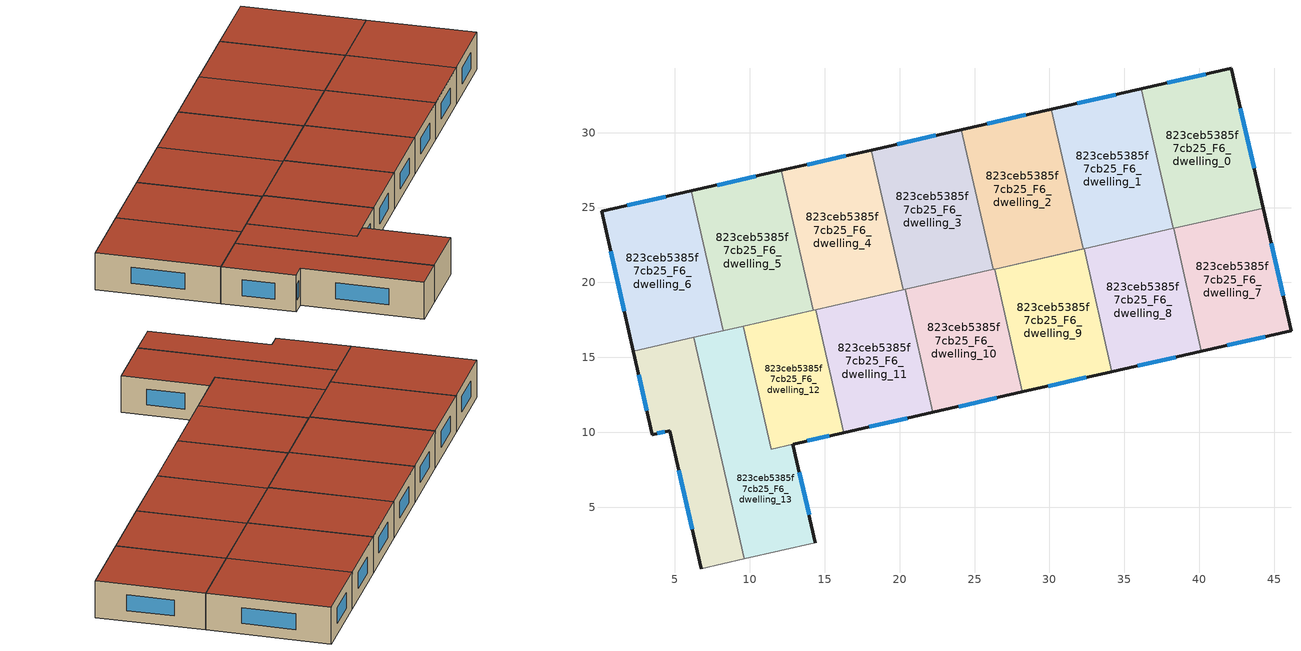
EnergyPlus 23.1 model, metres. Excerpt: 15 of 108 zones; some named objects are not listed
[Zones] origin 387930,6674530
823ceb5385f7cb25_F6_dwelling_0
 floor to 823ceb5385f7cb25_F5_dwelling_0 (EU_floor_Construction): 42.14,34.29 44.26,24.96 38.25,23.6 36.13,32.93 z18
 wall outside (EU_wall_Construction): 44.26,24.96 42.14,34.29 36.13,32.93 z18:21
 wall to 823ceb5385f7cb25_F6_dwelling_1 (EU_wall_Construction): 36.13,32.93 38.25,23.6 z18:21
 wall to 823ceb5385f7cb25_F6_dwelling_7 (EU_wall_Construction): 38.28,23.61 44.26,24.96 z18:21
 wall to 823ceb5385f7cb25_F6_dwelling_8 (EU_wall_Construction): 38.25,23.6 38.28,23.61 z18:21
 window (EU_Window_Construction): 43.65,27.63 42.75,31.63 / 40.42,33.9 37.85,33.32 z18.86:20.14
 roof outside (EU_roof_Construction): 44.26,24.96 42.14,34.29 36.13,32.93 38.25,23.6 z21
823ceb5385f7cb25_F6_dwelling_1
 floor to 823ceb5385f7cb25_F5_dwelling_1 (EU_floor_Construction): 36.13,32.93 38.25,23.6 32.25,22.24 30.13,31.57 z18
 wall outside (EU_wall_Construction): 36.13,32.93 30.13,31.57 z18:21
 wall to 823ceb5385f7cb25_F6_dwelling_2 (EU_wall_Construction): 30.13,31.57 32.25,22.24 26.33,20.89 z18:21
 wall to 823ceb5385f7cb25_F6_dwelling_9 (EU_wall_Construction): 26.33,20.89 32.31,22.25 z18:21
 wall to 823ceb5385f7cb25_F6_dwelling_8 (EU_wall_Construction): 32.31,22.25 38.25,23.6 z18:21
 window (EU_Window_Construction): 34.42,32.54 31.84,31.95 z18.86:20.14
 roof outside (EU_roof_Construction): 38.25,23.6 36.13,32.93 30.13,31.57 32.25,22.24 z21
823ceb5385f7cb25_F6_dwelling_10
 floor to 823ceb5385f7cb25_F5_dwelling_10 (EU_floor_Construction): 26.33,20.89 28.2,12.69 22.23,11.33 20.36,19.54 z18
 wall outside (EU_wall_Construction): 22.23,11.33 28.2,12.69 z18:21
 wall to 823ceb5385f7cb25_F6_dwelling_9 (EU_wall_Construction): 28.2,12.69 26.33,20.89 z18:21
 wall to 823ceb5385f7cb25_F6_dwelling_11 (EU_wall_Construction): 20.36,19.54 22.23,11.33 z18:21
 wall to 823ceb5385f7cb25_F6_dwelling_3 (EU_wall_Construction): 26.24,20.87 20.36,19.54 z18:21
 wall to 823ceb5385f7cb25_F6_dwelling_2 (EU_wall_Construction): 26.33,20.9 26.24,20.87 z18:21
 window (EU_Window_Construction): 23.93,11.72 26.49,12.3 z18.86:20.14
 roof outside (EU_roof_Construction): 28.2,12.69 26.33,20.89 20.36,19.54 22.23,11.33 z21
823ceb5385f7cb25_F6_dwelling_11
 floor to 823ceb5385f7cb25_F5_dwelling_11 (EU_floor_Construction): 20.36,19.54 22.23,11.33 16.26,9.97 14.39,18.18 z18
 wall outside (EU_wall_Construction): 16.26,9.97 22.23,11.33 z18:21
 wall to 823ceb5385f7cb25_F6_dwelling_12 (EU_wall_Construction): 14.39,18.18 16.26,9.97 z18:21
 wall to 823ceb5385f7cb25_F6_dwelling_4 (EU_wall_Construction): 20.24,19.51 14.39,18.18 z18:21
 wall to 823ceb5385f7cb25_F6_dwelling_3 (EU_wall_Construction): 20.36,19.54 20.24,19.51 z18:21
 window (EU_Window_Construction): 17.96,10.36 20.52,10.94 z18.86:20.14
 roof outside (EU_roof_Construction): 22.23,11.33 20.36,19.54 14.39,18.18 16.26,9.97 z21
823ceb5385f7cb25_F6_dwelling_12
 floor to 823ceb5385f7cb25_F5_dwelling_12 (EU_floor_Construction): 14.39,18.18 16.26,9.97 11.44,8.88 9.58,17.09 z18
 wall outside (EU_wall_Construction): 12.89,9.21 16.26,9.97 z18:21
 wall to 823ceb5385f7cb25_F6_dwelling_13 (EU_wall_Construction): 9.58,17.09 11.44,8.88 12.88,9.21 z18:21
 wall to 823ceb5385f7cb25_F6_dwelling_5 (EU_wall_Construction): 14.23,18.15 9.58,17.09 z18:21
 wall to 823ceb5385f7cb25_F6_dwelling_4 (EU_wall_Construction): 14.39,18.18 14.23,18.15 z18:21
 window (EU_Window_Construction): 13.85,9.42 15.29,9.75 z18.86:20.14
 roof outside (EU_roof_Construction): 16.26,9.97 14.39,18.18 9.58,17.09 11.44,8.88 z21
823ceb5385f7cb25_F6_dwelling_13
 floor to 823ceb5385f7cb25_F5_dwelling_13 (EU_floor_Construction): 9.58,17.09 11.44,8.88 12.88,9.21 14.38,2.62 9.62,1.54 6.26,16.34 z18
 wall outside (EU_wall_Construction): 14.38,2.62 12.88,9.21 z18:21
 wall adiabatic (EU_wall_Construction): 9.62,1.54 14.38,2.62 z18:21
 wall to 823ceb5385f7cb25_F6_dwelling_14 (EU_wall_Construction): 6.26,16.34 9.62,1.54 z18:21
 wall to 823ceb5385f7cb25_F6_dwelling_6 (EU_wall_Construction): 8.23,16.78 6.26,16.34 z18:21
 wall to 823ceb5385f7cb25_F6_dwelling_5 (EU_wall_Construction): 9.58,17.09 8.23,16.78 z18:21
 window (EU_Window_Construction): 13.95,4.5 13.31,7.33 z18.86:20.14
 roof outside (EU_roof_Construction): 14.38,2.62 12.88,9.21 11.44,8.88 9.58,17.09 6.26,16.34 9.62,1.54 z21
823ceb5385f7cb25_F6_dwelling_14
 floor to 823ceb5385f7cb25_F5_dwelling_14 (EU_floor_Construction): 6.26,16.34 9.62,1.54 6.75,0.89 4.66,10.11 3.48,9.84 2.22,15.42 z18
 wall outside (EU_wall_Construction): 2.22,15.42 3.48,9.84 4.66,10.11 6.75,0.89 z18:21
 wall adiabatic (EU_wall_Construction): 6.75,0.89 9.62,1.54 z18:21
 wall to 823ceb5385f7cb25_F6_dwelling_6 (EU_wall_Construction): 6.26,16.34 2.22,15.42 z18:21
 window (EU_Window_Construction): 2.58,13.83 3.12,11.44 / 5.25,7.48 6.15,3.53 / 3.82,9.92 4.32,10.03 z18.86:20.14
 roof outside (EU_roof_Construction): 9.62,1.54 6.26,16.34 2.22,15.42 3.48,9.84 4.66,10.11 6.75,0.89 z21
823ceb5385f7cb25_F6_dwelling_2
 floor to 823ceb5385f7cb25_F5_dwelling_2 (EU_floor_Construction): 30.13,31.57 32.25,22.24 26.24,20.87 24.12,30.2 z18
 wall outside (EU_wall_Construction): 30.13,31.57 24.12,30.2 z18:21
 wall to 823ceb5385f7cb25_F6_dwelling_3 (EU_wall_Construction): 24.12,30.2 26.24,20.87 z18:21
 window (EU_Window_Construction): 28.41,31.18 25.84,30.59 z18.86:20.14
 roof outside (EU_roof_Construction): 32.25,22.24 30.13,31.57 24.12,30.2 26.24,20.87 z21
823ceb5385f7cb25_F6_dwelling_3
 floor to 823ceb5385f7cb25_F5_dwelling_3 (EU_floor_Construction): 24.12,30.2 26.24,20.87 20.24,19.51 18.12,28.84 z18
 wall outside (EU_wall_Construction): 24.12,30.2 18.12,28.84 z18:21
 wall to 823ceb5385f7cb25_F6_dwelling_4 (EU_wall_Construction): 18.12,28.84 20.24,19.51 z18:21
 window (EU_Window_Construction): 22.41,29.81 19.83,29.23 z18.86:20.14
 roof outside (EU_roof_Construction): 26.24,20.87 24.12,30.2 18.12,28.84 20.24,19.51 z21
823ceb5385f7cb25_F6_dwelling_4
 floor to 823ceb5385f7cb25_F5_dwelling_4 (EU_floor_Construction): 18.12,28.84 20.24,19.51 14.23,18.15 12.11,27.47 z18
 wall outside (EU_wall_Construction): 18.12,28.84 12.11,27.47 z18:21
 wall to 823ceb5385f7cb25_F6_dwelling_5 (EU_wall_Construction): 12.11,27.47 14.23,18.15 z18:21
 window (EU_Window_Construction): 16.4,28.45 13.83,27.86 z18.86:20.14
 roof outside (EU_roof_Construction): 20.24,19.51 18.12,28.84 12.11,27.47 14.23,18.15 z21
823ceb5385f7cb25_F6_dwelling_5
 floor to 823ceb5385f7cb25_F5_dwelling_5 (EU_floor_Construction): 12.11,27.47 14.23,18.15 8.22,16.78 6.11,26.11 z18
 wall outside (EU_wall_Construction): 12.11,27.47 6.11,26.11 z18:21
 wall to 823ceb5385f7cb25_F6_dwelling_6 (EU_wall_Construction): 6.11,26.11 8.22,16.78 z18:21
 window (EU_Window_Construction): 10.4,27.08 7.82,26.5 z18.86:20.14
 roof outside (EU_roof_Construction): 14.23,18.15 12.11,27.47 6.11,26.11 8.22,16.78 z21
823ceb5385f7cb25_F6_dwelling_6
 floor to 823ceb5385f7cb25_F5_dwelling_6 (EU_floor_Construction): 6.11,26.11 8.22,16.78 2.22,15.42 0.1,24.75 z18
 wall outside (EU_wall_Construction): 6.11,26.11 0.1,24.75 2.22,15.42 z18:21
 window (EU_Window_Construction): 0.71,22.08 1.61,18.08 / 4.39,25.72 1.82,25.14 z18.86:20.14
 roof outside (EU_roof_Construction): 8.22,16.78 6.11,26.11 0.1,24.75 2.22,15.42 z21
823ceb5385f7cb25_F6_dwelling_7
 floor to 823ceb5385f7cb25_F5_dwelling_7 (EU_floor_Construction): 44.26,24.96 46.12,16.76 40.15,15.41 38.28,23.61 z18
 wall outside (EU_wall_Construction): 40.15,15.41 46.12,16.76 44.26,24.96 z18:21
 wall to 823ceb5385f7cb25_F6_dwelling_8 (EU_wall_Construction): 38.28,23.61 40.15,15.41 z18:21
 window (EU_Window_Construction): 45.59,19.11 44.79,22.62 / 41.85,15.79 44.41,16.38 z18.86:20.14
 roof outside (EU_roof_Construction): 46.12,16.76 44.26,24.96 38.28,23.61 40.15,15.41 z21
823ceb5385f7cb25_F6_dwelling_8
 floor to 823ceb5385f7cb25_F5_dwelling_8 (EU_floor_Construction): 38.28,23.61 40.15,15.41 34.17,14.05 32.31,22.25 z18
 wall outside (EU_wall_Construction): 34.17,14.05 40.15,15.41 z18:21
 wall to 823ceb5385f7cb25_F6_dwelling_9 (EU_wall_Construction): 32.31,22.25 34.17,14.05 z18:21
 window (EU_Window_Construction): 35.88,14.43 38.44,15.02 z18.86:20.14
 roof outside (EU_roof_Construction): 40.15,15.41 38.28,23.61 32.31,22.25 34.17,14.05 z21
823ceb5385f7cb25_F6_dwelling_9
 floor to 823ceb5385f7cb25_F5_dwelling_9 (EU_floor_Construction): 32.31,22.25 34.17,14.05 28.2,12.69 26.33,20.89 z18
 wall outside (EU_wall_Construction): 28.2,12.69 34.17,14.05 z18:21
 window (EU_Window_Construction): 29.9,13.08 32.46,13.66 z18.86:20.14
 roof outside (EU_roof_Construction): 34.17,14.05 32.31,22.25 26.33,20.89 28.2,12.69 z21
[Building]
EU S2 Campaign: North Axis=0; Terrain=City; Solar Distribution=FullExterior
[Site:Location]
Helsinki-Vantaa.AP: Latitude=60.317; Longitude=24.963; Time Zone=2; Elevation=54.6
[SizingPeriod:WeatherFileDays]
AnnualSizingPeriod: Begin Month=1; Begin Day of Month=1; End Month=12; End Day of Month=31; Day of Week for Start Day=Monday; Use Weather File Daylight Saving Period=No; Use Weather File Rain and Snow Indicators=No
[MATERIAL]
EU_InternalMass_Material: Roughness=MediumRough; Thickness=0.1; Conductivity=1; Density=1800; Specific Heat=900; Thermal Absorptance=0.9; Solar Absorptance=0.7; Visible Absorptance=0.7
[MATERIAL:NOMASS] Roughness=MediumRough; Thermal Absorptance=0.9; Solar Absorptance=0.7; Visible Absorptance=0.7
Name | Thermal Resistance
EU_wall_NoMass | 5.91765
EU_roof_NoMass | 11.1778
EU_floor_NoMass | 6.2875
[WINDOWMATERIAL:SIMPLEGLAZINGSYSTEM]
EU_Window_SimpleGlazing: UFactor=0.994035; Solar Heat Gain Coefficient=0.7; Visible Transmittance=0.7
[CONSTRUCTION]
EU_wall_Construction: EU_wall_NoMass
EU_roof_Construction: EU_roof_NoMass
EU_floor_Construction: EU_floor_NoMass
EU_Window_Construction: EU_Window_SimpleGlazing
EU_InternalMass_Construction: EU_InternalMass_Material
[ZONE] Type=1; Multiplier=1; Ceiling Height=autocalculate; Floor Area=autocalculate; Part of Total Floor Area=Yes
Name | Volume
823ceb5385f7cb25_F6_dwelling_0; 823ceb5385f7cb25_F6_dwelling_4 | 176.714
823ceb5385f7cb25_F6_dwelling_1 | 176.71
823ceb5385f7cb25_F6_dwelling_10 | 154.651
823ceb5385f7cb25_F6_dwelling_11 | 154.626
823ceb5385f7cb25_F6_dwelling_12 | 124.675
823ceb5385f7cb25_F6_dwelling_13 | 184.534
823ceb5385f7cb25_F6_dwelling_14 | 154.661
823ceb5385f7cb25_F6_dwelling_2 | 176.72
823ceb5385f7cb25_F6_dwelling_3 | 176.709
823ceb5385f7cb25_F6_dwelling_5 | 176.711
823ceb5385f7cb25_F6_dwelling_6 | 176.739
823ceb5385f7cb25_F6_dwelling_7 | 154.635
823ceb5385f7cb25_F6_dwelling_8 | 154.636
823ceb5385f7cb25_F6_dwelling_9 | 154.632
[INTERNALMASS] Construction=EU_InternalMass_Construction
Name | Zone or ZoneList | Surface Area
823ceb5385f7cb25_F6_dwelling_0_EU_InternalMass | 823ceb5385f7cb25_F6_dwelling_0 | 58.9049
823ceb5385f7cb25_F6_dwelling_1_EU_InternalMass | 823ceb5385f7cb25_F6_dwelling_1 | 58.9067
823ceb5385f7cb25_F6_dwelling_2_EU_InternalMass | 823ceb5385f7cb25_F6_dwelling_2 | 58.9069
823ceb5385f7cb25_F6_dwelling_3_EU_InternalMass | 823ceb5385f7cb25_F6_dwelling_3 | 58.9029
823ceb5385f7cb25_F6_dwelling_4_EU_InternalMass | 823ceb5385f7cb25_F6_dwelling_4 | 58.9049
823ceb5385f7cb25_F6_dwelling_5_EU_InternalMass | 823ceb5385f7cb25_F6_dwelling_5 | 58.9036
823ceb5385f7cb25_F6_dwelling_6_EU_InternalMass | 823ceb5385f7cb25_F6_dwelling_6 | 58.9129
823ceb5385f7cb25_F6_dwelling_7_EU_InternalMass | 823ceb5385f7cb25_F6_dwelling_7 | 51.5451
823ceb5385f7cb25_F6_dwelling_8_EU_InternalMass | 823ceb5385f7cb25_F6_dwelling_8 | 51.5454
823ceb5385f7cb25_F6_dwelling_9_EU_InternalMass | 823ceb5385f7cb25_F6_dwelling_9 | 51.5439
823ceb5385f7cb25_F6_dwelling_10_EU_InternalMass | 823ceb5385f7cb25_F6_dwelling_10 | 51.5504
823ceb5385f7cb25_F6_dwelling_11_EU_InternalMass | 823ceb5385f7cb25_F6_dwelling_11 | 51.542
823ceb5385f7cb25_F6_dwelling_12_EU_InternalMass | 823ceb5385f7cb25_F6_dwelling_12 | 41.5707
823ceb5385f7cb25_F6_dwelling_13_EU_InternalMass | 823ceb5385f7cb25_F6_dwelling_13 | 61.5126
823ceb5385f7cb25_F6_dwelling_14_EU_InternalMass | 823ceb5385f7cb25_F6_dwelling_14 | 51.5539
[OTHEREQUIPMENT] Fuel Type=Electricity; Design Level Calculation Method=Watts/Area; Power per Zone Floor Area=1; Fraction Latent=0; Fraction Radiant=0; Fraction Lost=0; Carbon Dioxide Generation Rate=0; EndUse Subcategory=EU_Step8_InternalGains
Name | Zone or ZoneList or Space or SpaceList | Schedule
EU_Step8_InternalGain_823ceb5385f7cb25_F6_dwelling_0_f000 | 823ceb5385f7cb25_F6_dwelling_0 | EU_Step8_GainSchedule_823ceb5385f7cb25_F6_dwelling_0_f000
EU_Step8_InternalGain_823ceb5385f7cb25_F6_dwelling_1_f000 | 823ceb5385f7cb25_F6_dwelling_1 | EU_Step8_GainSchedule_823ceb5385f7cb25_F6_dwelling_1_f000
EU_Step8_InternalGain_823ceb5385f7cb25_F6_dwelling_2_f000 | 823ceb5385f7cb25_F6_dwelling_2 | EU_Step8_GainSchedule_823ceb5385f7cb25_F6_dwelling_2_f000
EU_Step8_InternalGain_823ceb5385f7cb25_F6_dwelling_3_f000 | 823ceb5385f7cb25_F6_dwelling_3 | EU_Step8_GainSchedule_823ceb5385f7cb25_F6_dwelling_3_f000
EU_Step8_InternalGain_823ceb5385f7cb25_F6_dwelling_4_f000 | 823ceb5385f7cb25_F6_dwelling_4 | EU_Step8_GainSchedule_823ceb5385f7cb25_F6_dwelling_4_f000
EU_Step8_InternalGain_823ceb5385f7cb25_F6_dwelling_5_f000 | 823ceb5385f7cb25_F6_dwelling_5 | EU_Step8_GainSchedule_823ceb5385f7cb25_F6_dwelling_5_f000
EU_Step8_InternalGain_823ceb5385f7cb25_F6_dwelling_6_f000 | 823ceb5385f7cb25_F6_dwelling_6 | EU_Step8_GainSchedule_823ceb5385f7cb25_F6_dwelling_6_f000
EU_Step8_InternalGain_823ceb5385f7cb25_F6_dwelling_7_f000 | 823ceb5385f7cb25_F6_dwelling_7 | EU_Step8_GainSchedule_823ceb5385f7cb25_F6_dwelling_7_f000
EU_Step8_InternalGain_823ceb5385f7cb25_F6_dwelling_8_f000 | 823ceb5385f7cb25_F6_dwelling_8 | EU_Step8_GainSchedule_823ceb5385f7cb25_F6_dwelling_8_f000
EU_Step8_InternalGain_823ceb5385f7cb25_F6_dwelling_9_f000 | 823ceb5385f7cb25_F6_dwelling_9 | EU_Step8_GainSchedule_823ceb5385f7cb25_F6_dwelling_9_f000
EU_Step8_InternalGain_823ceb5385f7cb25_F6_dwelling_10_f000 | 823ceb5385f7cb25_F6_dwelling_10 | EU_Step8_GainSchedule_823ceb5385f7cb25_F6_dwelling_10_f000
EU_Step8_InternalGain_823ceb5385f7cb25_F6_dwelling_11_f000 | 823ceb5385f7cb25_F6_dwelling_11 | EU_Step8_GainSchedule_823ceb5385f7cb25_F6_dwelling_11_f000
EU_Step8_InternalGain_823ceb5385f7cb25_F6_dwelling_12_f000 | 823ceb5385f7cb25_F6_dwelling_12 | EU_Step8_GainSchedule_823ceb5385f7cb25_F6_dwelling_12_f000
EU_Step8_InternalGain_823ceb5385f7cb25_F6_dwelling_13_f000 | 823ceb5385f7cb25_F6_dwelling_13 | EU_Step8_GainSchedule_823ceb5385f7cb25_F6_dwelling_13_f000
EU_Step8_InternalGain_823ceb5385f7cb25_F6_dwelling_14_f000 | 823ceb5385f7cb25_F6_dwelling_14 | EU_Step8_GainSchedule_823ceb5385f7cb25_F6_dwelling_14_f000
[ZONEVENTILATION:DESIGNFLOWRATE] Schedule=EU_AlwaysOn; Design Flow Rate Calculation Method=AirChanges/Hour; Air Changes per Hour=0.596421; Ventilation Type=Natural; Fan Pressure Rise=0; Fan Total Efficiency=1; Constant Term Coefficient=1; Temperature Term Coefficient=0; Velocity Term Coefficient=0; Velocity Squared Term Coefficient=0; Minimum Indoor Temperature=-100; Maximum Indoor Temperature=100; Delta Temperature=-100; Minimum Outdoor Temperature=-100; Maximum Outdoor Temperature=100; Maximum Wind Speed=40
Name | Zone or ZoneList or Space or SpaceList
EU_ConstantAir_823ceb5385f7cb25_F6_dwelling_0 | 823ceb5385f7cb25_F6_dwelling_0
EU_ConstantAir_823ceb5385f7cb25_F6_dwelling_1 | 823ceb5385f7cb25_F6_dwelling_1
EU_ConstantAir_823ceb5385f7cb25_F6_dwelling_2 | 823ceb5385f7cb25_F6_dwelling_2
EU_ConstantAir_823ceb5385f7cb25_F6_dwelling_3 | 823ceb5385f7cb25_F6_dwelling_3
EU_ConstantAir_823ceb5385f7cb25_F6_dwelling_4 | 823ceb5385f7cb25_F6_dwelling_4
EU_ConstantAir_823ceb5385f7cb25_F6_dwelling_5 | 823ceb5385f7cb25_F6_dwelling_5
EU_ConstantAir_823ceb5385f7cb25_F6_dwelling_6 | 823ceb5385f7cb25_F6_dwelling_6
EU_ConstantAir_823ceb5385f7cb25_F6_dwelling_7 | 823ceb5385f7cb25_F6_dwelling_7
EU_ConstantAir_823ceb5385f7cb25_F6_dwelling_8 | 823ceb5385f7cb25_F6_dwelling_8
EU_ConstantAir_823ceb5385f7cb25_F6_dwelling_9 | 823ceb5385f7cb25_F6_dwelling_9
EU_ConstantAir_823ceb5385f7cb25_F6_dwelling_10 | 823ceb5385f7cb25_F6_dwelling_10
EU_ConstantAir_823ceb5385f7cb25_F6_dwelling_11 | 823ceb5385f7cb25_F6_dwelling_11
EU_ConstantAir_823ceb5385f7cb25_F6_dwelling_12 | 823ceb5385f7cb25_F6_dwelling_12
EU_ConstantAir_823ceb5385f7cb25_F6_dwelling_13 | 823ceb5385f7cb25_F6_dwelling_13
EU_ConstantAir_823ceb5385f7cb25_F6_dwelling_14 | 823ceb5385f7cb25_F6_dwelling_14
[HVACTEMPLATE:ZONE:IDEALLOADSAIRSYSTEM] System Availability Schedule=EU_AlwaysOn; Maximum Heating Supply Air Temperature=50; Minimum Cooling Supply Air Temperature=13; Maximum Heating Supply Air Humidity Ratio=0.0156; Minimum Cooling Supply Air Humidity Ratio=0.0077; Heating Limit=NoLimit; Cooling Limit=NoLimit; Heating Availability Schedule=EU_AlwaysOn; Cooling Availability Schedule=EU_CoolingOff; Dehumidification Control Type=ConstantSensibleHeatRatio; Cooling Sensible Heat Ratio=0.7; Dehumidification Setpoint=60; Humidification Control Type=None; Humidification Setpoint=30; Outdoor Air Method=None; Outdoor Air Flow Rate per Person=0.00944; Outdoor Air Flow Rate per Zone Floor Area=0; Outdoor Air Flow Rate per Zone=0; Demand Controlled Ventilation Type=None; Outdoor Air Economizer Type=NoEconomizer; Heat Recovery Type=None; Sensible Heat Recovery Effectiveness=0.7; Latent Heat Recovery Effectiveness=0.65
Name | Template Thermostat
823ceb5385f7cb25_F6_dwelling_0 | EU_HeatOnly_823ceb5385f7cb25_F6_dwelling_0
823ceb5385f7cb25_F6_dwelling_1 | EU_HeatOnly_823ceb5385f7cb25_F6_dwelling_1
823ceb5385f7cb25_F6_dwelling_2 | EU_HeatOnly_823ceb5385f7cb25_F6_dwelling_2
823ceb5385f7cb25_F6_dwelling_3 | EU_HeatOnly_823ceb5385f7cb25_F6_dwelling_3
823ceb5385f7cb25_F6_dwelling_4 | EU_HeatOnly_823ceb5385f7cb25_F6_dwelling_4
823ceb5385f7cb25_F6_dwelling_5 | EU_HeatOnly_823ceb5385f7cb25_F6_dwelling_5
823ceb5385f7cb25_F6_dwelling_6 | EU_HeatOnly_823ceb5385f7cb25_F6_dwelling_6
823ceb5385f7cb25_F6_dwelling_7 | EU_HeatOnly_823ceb5385f7cb25_F6_dwelling_7
823ceb5385f7cb25_F6_dwelling_8 | EU_HeatOnly_823ceb5385f7cb25_F6_dwelling_8
823ceb5385f7cb25_F6_dwelling_9 | EU_HeatOnly_823ceb5385f7cb25_F6_dwelling_9
823ceb5385f7cb25_F6_dwelling_10 | EU_HeatOnly_823ceb5385f7cb25_F6_dwelling_10
823ceb5385f7cb25_F6_dwelling_11 | EU_HeatOnly_823ceb5385f7cb25_F6_dwelling_11
823ceb5385f7cb25_F6_dwelling_12 | EU_HeatOnly_823ceb5385f7cb25_F6_dwelling_12
823ceb5385f7cb25_F6_dwelling_13 | EU_HeatOnly_823ceb5385f7cb25_F6_dwelling_13
823ceb5385f7cb25_F6_dwelling_14 | EU_HeatOnly_823ceb5385f7cb25_F6_dwelling_14
[SIZING:ZONE] Zone Cooling Design Supply Air Temperature Input Method=SupplyAirTemperature; Zone Cooling Design Supply Air Temperature=13; Zone Heating Design Supply Air Temperature Input Method=SupplyAirTemperature; Zone Heating Design Supply Air Temperature=50; Zone Cooling Design Supply Air Humidity Ratio=0.008; Zone Heating Design Supply Air Humidity Ratio=0.008; Cooling Design Air Flow Method=DesignDay; Cooling Design Air Flow Rate=0; Cooling Minimum Air Flow per Zone Floor Area=0.000762; Cooling Minimum Air Flow=0; Cooling Minimum Air Flow Fraction=0.2; Heating Design Air Flow Method=DesignDay; Heating Design Air Flow Rate=0; Heating Maximum Air Flow per Zone Floor Area=0.002032; Heating Maximum Air Flow=0.141576; Heating Maximum Air Flow Fraction=0.3; Account for Dedicated Outdoor Air System=No; Dedicated Outdoor Air System Control Strategy=NeutralSupplyAir; Dedicated Outdoor Air Low Setpoint Temperature for Design=autosize; Dedicated Outdoor Air High Setpoint Temperature for Design=autosize; Zone Load Sizing Method=Sensible Load Only No Latent Load; Zone Latent Cooling Design Supply Air Humidity Ratio Input Method=HumidityRatioDifference; Zone Cooling Design Supply Air Humidity Ratio Difference=0.005; Zone Latent Heating Design Supply Air Humidity Ratio Input Method=HumidityRatioDifference; Zone Humidification Design Supply Air Humidity Ratio Difference=0.005
823ceb5385f7cb25_F6_dwelling_0; 823ceb5385f7cb25_F6_dwelling_1; 823ceb5385f7cb25_F6_dwelling_2; 823ceb5385f7cb25_F6_dwelling_3; 823ceb5385f7cb25_F6_dwelling_4; 823ceb5385f7cb25_F6_dwelling_5; 823ceb5385f7cb25_F6_dwelling_6; 823ceb5385f7cb25_F6_dwelling_7; 823ceb5385f7cb25_F6_dwelling_8; 823ceb5385f7cb25_F6_dwelling_9; 823ceb5385f7cb25_F6_dwelling_10; 823ceb5385f7cb25_F6_dwelling_11; 823ceb5385f7cb25_F6_dwelling_12; 823ceb5385f7cb25_F6_dwelling_13; 823ceb5385f7cb25_F6_dwelling_14
[SCHEDULE:CONSTANT]
Name | Hourly Value
EU_AlwaysOn | 1
EU_CoolingOff | 0
[SCHEDULE:FILE] Column Number=1; Rows to Skip at Top=0; Number of Hours of Data=8760; Column Separator=Comma; Interpolate to Timestep=No; Minutes per Item=60; Adjust Schedule for Daylight Savings=Yes
Name | File
EU_Step8_GainSchedule_823ceb5385f7cb25_F6_dwelling_0_f000 | ../../schedules/823ceb5385f7cb25/823ceb5385f7cb25_F6_dwelling_0_f000_gain.csv
EU_Step8_GainSchedule_823ceb5385f7cb25_F6_dwelling_1_f000 | ../../schedules/823ceb5385f7cb25/823ceb5385f7cb25_F6_dwelling_1_f000_gain.csv
EU_Step8_GainSchedule_823ceb5385f7cb25_F6_dwelling_2_f000 | ../../schedules/823ceb5385f7cb25/823ceb5385f7cb25_F6_dwelling_2_f000_gain.csv
EU_Step8_GainSchedule_823ceb5385f7cb25_F6_dwelling_3_f000 | ../../schedules/823ceb5385f7cb25/823ceb5385f7cb25_F6_dwelling_3_f000_gain.csv
EU_Step8_GainSchedule_823ceb5385f7cb25_F6_dwelling_4_f000 | ../../schedules/823ceb5385f7cb25/823ceb5385f7cb25_F6_dwelling_4_f000_gain.csv
EU_Step8_GainSchedule_823ceb5385f7cb25_F6_dwelling_5_f000 | ../../schedules/823ceb5385f7cb25/823ceb5385f7cb25_F6_dwelling_5_f000_gain.csv
EU_Step8_GainSchedule_823ceb5385f7cb25_F6_dwelling_6_f000 | ../../schedules/823ceb5385f7cb25/823ceb5385f7cb25_F6_dwelling_6_f000_gain.csv
EU_Step8_GainSchedule_823ceb5385f7cb25_F6_dwelling_7_f000 | ../../schedules/823ceb5385f7cb25/823ceb5385f7cb25_F6_dwelling_7_f000_gain.csv
EU_Step8_GainSchedule_823ceb5385f7cb25_F6_dwelling_8_f000 | ../../schedules/823ceb5385f7cb25/823ceb5385f7cb25_F6_dwelling_8_f000_gain.csv
EU_Step8_GainSchedule_823ceb5385f7cb25_F6_dwelling_9_f000 | ../../schedules/823ceb5385f7cb25/823ceb5385f7cb25_F6_dwelling_9_f000_gain.csv
EU_Step8_GainSchedule_823ceb5385f7cb25_F6_dwelling_10_f000 | ../../schedules/823ceb5385f7cb25/823ceb5385f7cb25_F6_dwelling_10_f000_gain.csv
EU_Step8_GainSchedule_823ceb5385f7cb25_F6_dwelling_11_f000 | ../../schedules/823ceb5385f7cb25/823ceb5385f7cb25_F6_dwelling_11_f000_gain.csv
EU_Step8_GainSchedule_823ceb5385f7cb25_F6_dwelling_12_f000 | ../../schedules/823ceb5385f7cb25/823ceb5385f7cb25_F6_dwelling_12_f000_gain.csv
EU_Step8_GainSchedule_823ceb5385f7cb25_F6_dwelling_13_f000 | ../../schedules/823ceb5385f7cb25/823ceb5385f7cb25_F6_dwelling_13_f000_gain.csv
EU_Step8_GainSchedule_823ceb5385f7cb25_F6_dwelling_14_f000 | ../../schedules/823ceb5385f7cb25/823ceb5385f7cb25_F6_dwelling_14_f000_gain.csv
